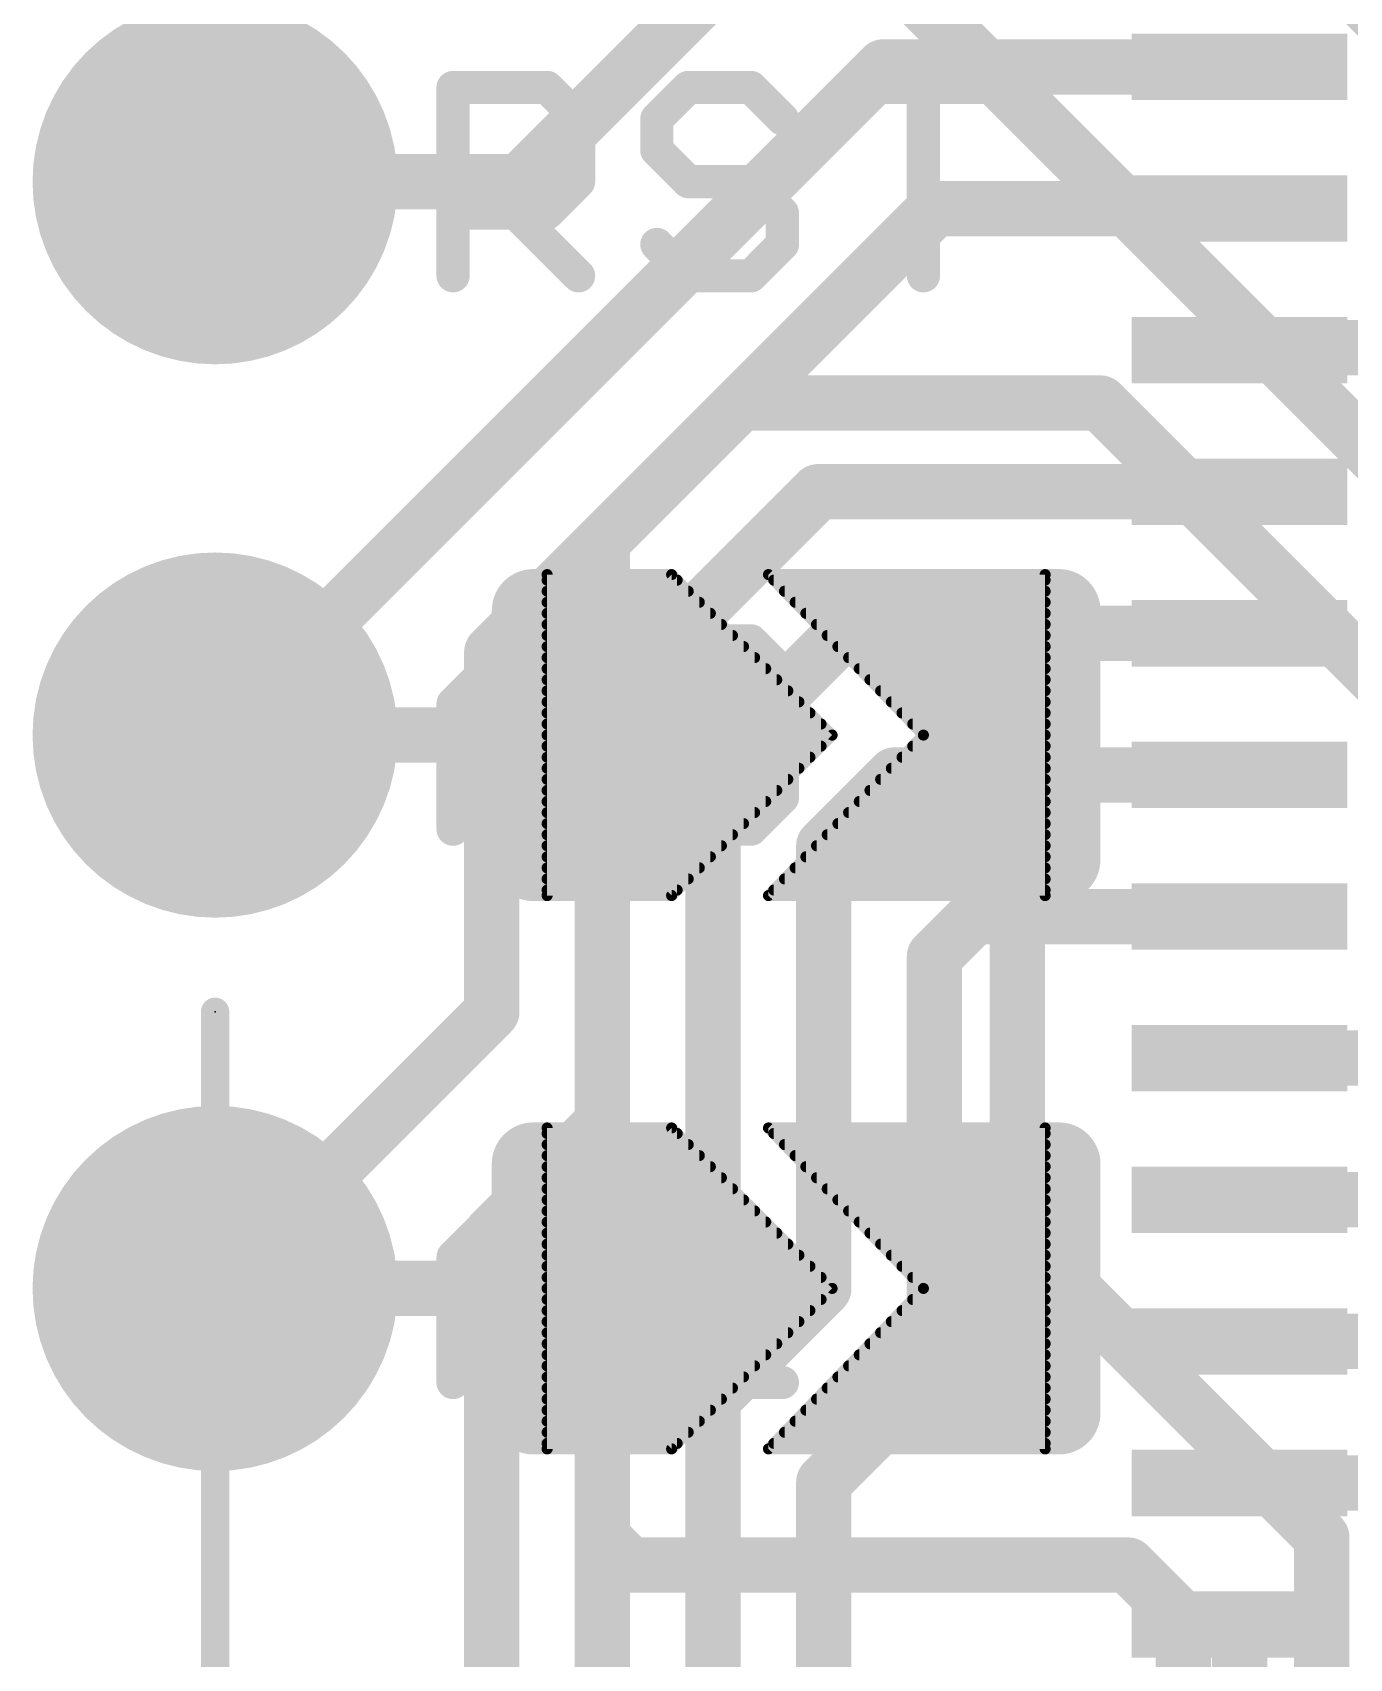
# Model space of a CAD drawing. Extents: x -11.8 to 18.1, y -9.3 to 37.4.
# Drawn here: x 0.43 to 6.48, y 12.27 to 19.73 of the extents above; entities that cross this region are included whole.
import ezdxf

# ---------------------------------------------------------------- set-up
doc = ezdxf.new("R2010")
doc.units = 0
for name, color, linetype in [('1', 12, 'CONTINUOUS'), ('16', 132, 'CONTINUOUS'), ('17', 110, 'CONTINUOUS'), ('20', 53, 'CONTINUOUS'), ('21', 40, 'CONTINUOUS'), ('23', 53, 'CONTINUOUS')]:
    doc.layers.add(name, color=color, linetype=linetype)

# ---------------------------------------------------------------- blocks, each defined once
blk = doc.blocks.new('RECT121920X243840R50')
at = {"const_width": 0.1905}
blk.add_lwpolyline([(0.2858, -0.5715), (0.2858, 0.5715, 0.4142), (0.1905, 0.6668), (-0.1905, 0.6668, 0.4142), (-0.2858, 0.5715), (-0.2858, -0.5715, 0.4142), (-0.1905, -0.6668), (0.1905, -0.6668, 0.4142)], format="xyb", close=True, dxfattribs=at)
blk.add_solid([(-0.2159, -0.5969), (0.2159, -0.5969), (-0.2159, 0.5969), (0.2159, 0.5969)])
blk = doc.blocks.new('ROUNDP')
at = {"const_width": 0.5}
blk.add_lwpolyline([(0, -0.25, 1), (0, 0.25, 1), (0, -0.25)], format="xyb", dxfattribs=at)
blk = doc.blocks.new('RECT')
blk.add_solid([(-0.5, -0.5), (0.5, -0.5), (-0.5, 0.5), (0.5, 0.5)])

msp = doc.modelspace()

# ---------------------------------------------------------------- linework, layer by layer
at = {"layer": '1', "const_width": 0.254}
for points in [[(2.667, 19.05), (3.81, 20.193)], [(4.337, 19.577), (1.27, 16.51)], [(5.9722, 19.577), (4.337, 19.577)], [(1.27, 19.05), (2.667, 19.05)], [(4.576, 18.927), (2.54, 16.891)], [(5.9722, 18.927), (4.576, 18.927)], [(5.9832, 18.288), (5.9722, 18.277)], [(6.858, 18.288), (5.9832, 18.288)], [(4.038, 17.627), (3.048, 16.637)], [(5.9722, 17.627), (4.038, 17.627)], [(4.15, 16.977), (3.556, 16.383)], [(5.9722, 16.977), (4.15, 16.977)], [(2.54, 16.891), (2.54, 15.24)], [(3.048, 16.637), (3.048, 14.732)], [(3.556, 16.383), (3.556, 14.351)], [(4.389, 16.327), (4.064, 16.002)], [(5.9722, 16.327), (4.389, 16.327)], [(4.064, 16.002), (4.064, 13.97)], [(4.755, 15.677), (4.572, 15.494)], [(5.9722, 15.677), (4.755, 15.677)], [(4.572, 15.494), (4.572, 13.589)], [(2.54, 15.24), (1.27, 13.97)], [(5.9722, 15.027), (6.772, 15.027)], [(3.048, 14.732), (2.54, 14.224)], [(5.9722, 14.377), (7.773, 14.377)], [(3.556, 14.351), (3.048, 13.843)], [(2.54, 14.224), (2.54, 10.16)], [(4.064, 13.97), (3.556, 13.462)], [(3.048, 13.843), (3.048, 8.89)], [(5.9722, 13.727), (8.647, 13.727)], [(4.572, 13.589), (4.064, 13.081)], [(3.556, 13.462), (3.556, 6.096)], [(4.064, 13.081), (4.064, 4.064)], [(5.9722, 13.077), (9.394, 13.077)], [(5.9722, 12.427), (5.9722, 12.1228)]]:
    msp.add_lwpolyline(points, dxfattribs=at)
at = {"layer": '1', "const_width": 0.127}
for points in [[(4.337, 19.6405, 1), (4.337, 19.5135)], [(4.3819, 19.5321, 1), (4.2921, 19.6219)], [(5.9722, 19.5135, 1), (5.9722, 19.6405)], [(1.27, 19.1135, 1), (1.27, 18.9865)], [(2.6221, 19.0949, 1), (2.7119, 19.0051)], [(2.667, 18.9865, 1), (2.667, 19.1135)], [(4.576, 18.9905, 1), (4.576, 18.8635)], [(4.6209, 18.8821, 1), (4.5311, 18.9719)], [(5.9722, 18.8635, 1), (5.9722, 18.9905)], [(5.9273, 18.3219, 1), (6.0171, 18.2321)], [(5.9832, 18.3515, 1), (5.9832, 18.2245)], [(6.0281, 18.2431, 1), (5.9383, 18.3329)], [(4.038, 17.6905, 1), (4.038, 17.5635)], [(4.0829, 17.5821, 1), (3.9931, 17.6719)], [(5.9722, 17.5635, 1), (5.9722, 17.6905)], [(4.15, 17.0405, 1), (4.15, 16.9135)], [(4.1949, 16.9321, 1), (4.1051, 17.0219)], [(5.9722, 16.9135, 1), (5.9722, 17.0405)], [(2.6035, 16.891, 1), (2.4765, 16.891)], [(2.4951, 16.9359, 1), (2.5849, 16.8461)], [(3.1115, 16.637, 1), (2.9845, 16.637)], [(3.0031, 16.6819, 1), (3.0929, 16.5921)], [(1.2251, 16.5549, 1), (1.3149, 16.4651)], [(3.6195, 16.383, 1), (3.4925, 16.383)], [(3.5111, 16.4279, 1), (3.6009, 16.3381)], [(4.389, 16.3905, 1), (4.389, 16.2635)], [(4.4339, 16.2821, 1), (4.3441, 16.3719)], [(5.9722, 16.2635, 1), (5.9722, 16.3905)], [(4.1275, 16.002, 1), (4.0005, 16.002)], [(4.0191, 16.0469, 1), (4.1089, 15.9571)], [(4.755, 15.7405, 1), (4.755, 15.6135)], [(4.7999, 15.6321, 1), (4.7101, 15.7219)], [(5.9722, 15.6135, 1), (5.9722, 15.7405)], [(4.6355, 15.494, 1), (4.5085, 15.494)], [(4.5271, 15.5389, 1), (4.6169, 15.4491)], [(2.4765, 15.24, 1), (2.6035, 15.24)], [(2.5849, 15.1951, 1), (2.4951, 15.2849)], [(5.9722, 15.0905, 1), (5.9722, 14.9635)], [(3.0929, 14.6871, 1), (3.0031, 14.7769)], [(2.9845, 14.732, 1), (3.1115, 14.732)], [(5.9722, 14.4405, 1), (5.9722, 14.3135)], [(3.4925, 14.351, 1), (3.6195, 14.351)], [(3.6009, 14.3061, 1), (3.5111, 14.3959)], [(2.6035, 14.224, 1), (2.4765, 14.224)], [(2.4951, 14.2689, 1), (2.5849, 14.1791)], [(1.2251, 14.0149, 1), (1.3149, 13.9251)], [(4.0005, 13.97, 1), (4.1275, 13.97)], [(4.1089, 13.9251, 1), (4.0191, 14.0149)], [(3.1115, 13.843, 1), (2.9845, 13.843)], [(3.0031, 13.8879, 1), (3.0929, 13.7981)], [(5.9722, 13.7905, 1), (5.9722, 13.6635)], [(4.6169, 13.5441, 1), (4.5271, 13.6339)], [(3.6195, 13.462, 1), (3.4925, 13.462)], [(4.5085, 13.589, 1), (4.6355, 13.589)], [(3.5111, 13.5069, 1), (3.6009, 13.4171)], [(4.1275, 13.081, 1), (4.0005, 13.081)], [(4.0191, 13.1259, 1), (4.1089, 13.0361)], [(5.9722, 13.1405, 1), (5.9722, 13.0135)], [(6.0357, 12.427, 1), (5.9087, 12.427)]]:
    msp.add_lwpolyline(points, format="xyb", dxfattribs=at)
at = {"layer": '16'}
for points, const_width in [([(4.826, 21.59), (7.747, 18.669)], 0.254), ([(3.302, 21.082), (6.604, 17.78)], 0.254), ([(3.683, 18.034), (3.048, 17.399)], 0.254), ([(5.334, 18.034), (3.683, 18.034)], 0.254), ([(6.858, 16.51), (5.334, 18.034)], 0.254), ([(6.604, 17.78), (10.033, 17.78)], 0.254), ([(3.048, 17.399), (3.048, 16.637)], 0.254), ([(3.3655, 17.2466), (2.794, 17.2466)], 0.0508), ([(2.794, 17.2466), (2.794, 15.7734)], 0.0508), ([(2.794, 17.2212), (3.3909, 17.2212)], 0.0508), ([(4.1021, 16.51), (3.3655, 17.2466)], 0.0508), ([(4.5212, 16.51), (3.81, 17.2466)], 0.0508), ([(3.81, 17.2466), (5.08, 17.2466)], 0.0508), ([(3.8345, 17.2212), (5.08, 17.2212)], 0.0508), ([(5.08, 17.2466), (5.08, 15.7734)], 0.0508), ([(2.794, 17.1704), (3.4417, 17.1704)], 0.0508), ([(3.8836, 17.1704), (5.08, 17.1704)], 0.0508), ([(2.794, 17.1196), (3.4925, 17.1196)], 0.0508), ([(2.794, 17.0688), (3.5433, 17.0688)], 0.0508), ([(3.9326, 17.1196), (5.08, 17.1196)], 0.0508), ([(3.9817, 17.0688), (5.08, 17.0688)], 0.0508), ([(2.794, 17.018), (3.5941, 17.018)], 0.0508), ([(4.0307, 17.018), (5.08, 17.018)], 0.0508), ([(2.794, 16.9672), (3.6449, 16.9672)], 0.0508), ([(4.0798, 16.9672), (5.08, 16.9672)], 0.0508), ([(2.794, 16.9164), (3.6957, 16.9164)], 0.0508), ([(2.794, 16.8656), (3.7465, 16.8656)], 0.0508), ([(4.1288, 16.9164), (5.08, 16.9164)], 0.0508), ([(4.1779, 16.8656), (5.08, 16.8656)], 0.0508), ([(2.794, 16.8148), (3.7973, 16.8148)], 0.0508), ([(4.2269, 16.8148), (5.08, 16.8148)], 0.0508), ([(2.794, 16.764), (3.8481, 16.764)], 0.0508), ([(2.794, 16.7132), (3.8989, 16.7132)], 0.0508), ([(3.048, 16.637), (2.921, 16.51)], 0.254), ([(4.276, 16.764), (5.08, 16.764)], 0.0508), ([(4.325, 16.7132), (5.08, 16.7132)], 0.0508), ([(2.794, 16.6624), (3.9497, 16.6624)], 0.0508), ([(4.3741, 16.6624), (5.08, 16.6624)], 0.0508), ([(1.27, 16.51), (2.921, 16.51)], 0.254), ([(2.794, 16.6116), (4.0005, 16.6116)], 0.0508), ([(2.794, 16.5608), (4.0513, 16.5608)], 0.0508), ([(4.4231, 16.6116), (5.08, 16.6116)], 0.0508), ([(4.4722, 16.5608), (5.08, 16.5608)], 0.0508), ([(4.953, 16.51), (4.953, 13.97)], 0.254), ([(2.794, 16.51), (4.1021, 16.51)], 0.0508), ([(3.3655, 15.7734), (4.1021, 16.51)], 0.0508), ([(3.81, 15.7734), (4.5212, 16.51)], 0.0508), ([(4.5212, 16.51), (5.08, 16.51)], 0.0508), ([(2.794, 16.4592), (4.0513, 16.4592)], 0.0508), ([(2.794, 16.4084), (4.0005, 16.4084)], 0.0508), ([(4.4231, 16.4084), (5.08, 16.4084)], 0.0508), ([(4.4722, 16.4592), (5.08, 16.4592)], 0.0508), ([(2.794, 16.3576), (3.9497, 16.3576)], 0.0508), ([(4.3741, 16.3576), (5.08, 16.3576)], 0.0508), ([(2.794, 16.3068), (3.8989, 16.3068)], 0.0508), ([(2.794, 16.256), (3.8481, 16.256)], 0.0508), ([(4.276, 16.256), (5.08, 16.256)], 0.0508), ([(4.325, 16.3068), (5.08, 16.3068)], 0.0508), ([(2.794, 16.2052), (3.7973, 16.2052)], 0.0508), ([(4.2269, 16.2052), (5.08, 16.2052)], 0.0508), ([(2.794, 16.1544), (3.7465, 16.1544)], 0.0508), ([(2.794, 16.1036), (3.6957, 16.1036)], 0.0508), ([(4.1288, 16.1036), (5.08, 16.1036)], 0.0508), ([(4.1779, 16.1544), (5.08, 16.1544)], 0.0508), ([(2.794, 16.0528), (3.6449, 16.0528)], 0.0508), ([(4.0798, 16.0528), (5.08, 16.0528)], 0.0508), ([(2.794, 16.002), (3.5941, 16.002)], 0.0508), ([(2.794, 15.9512), (3.5433, 15.9512)], 0.0508), ([(3.9817, 15.9512), (5.08, 15.9512)], 0.0508), ([(4.0307, 16.002), (5.08, 16.002)], 0.0508), ([(2.794, 15.9004), (3.4925, 15.9004)], 0.0508), ([(3.9326, 15.9004), (5.08, 15.9004)], 0.0508), ([(2.794, 15.8496), (3.4417, 15.8496)], 0.0508), ([(2.794, 15.7988), (3.3909, 15.7988)], 0.0508), ([(3.8345, 15.7988), (5.08, 15.7988)], 0.0508), ([(3.8836, 15.8496), (5.08, 15.8496)], 0.0508), ([(2.794, 15.7734), (3.3655, 15.7734)], 0.0508), ([(5.08, 15.7734), (3.81, 15.7734)], 0.0508), ([(3.3655, 14.7066), (2.794, 14.7066)], 0.0508), ([(2.794, 14.7066), (2.794, 13.2334)], 0.0508), ([(2.794, 14.6812), (3.3909, 14.6812)], 0.0508), ([(4.1021, 13.97), (3.3655, 14.7066)], 0.0508), ([(4.5212, 13.97), (3.81, 14.7066)], 0.0508), ([(3.81, 14.7066), (5.08, 14.7066)], 0.0508), ([(3.8345, 14.6812), (5.08, 14.6812)], 0.0508), ([(5.08, 14.7066), (5.08, 13.2334)], 0.0508), ([(2.794, 14.6304), (3.4417, 14.6304)], 0.0508), ([(3.8836, 14.6304), (5.08, 14.6304)], 0.0508), ([(2.794, 14.5796), (3.4925, 14.5796)], 0.0508), ([(2.794, 14.5288), (3.5433, 14.5288)], 0.0508), ([(3.9326, 14.5796), (5.08, 14.5796)], 0.0508), ([(3.9817, 14.5288), (5.08, 14.5288)], 0.0508), ([(2.794, 14.478), (3.5941, 14.478)], 0.0508), ([(4.0307, 14.478), (5.08, 14.478)], 0.0508), ([(2.794, 14.4272), (3.6449, 14.4272)], 0.0508), ([(4.0798, 14.4272), (5.08, 14.4272)], 0.0508), ([(2.794, 14.3764), (3.6957, 14.3764)], 0.0508), ([(2.794, 14.3256), (3.7465, 14.3256)], 0.0508), ([(4.1288, 14.3764), (5.08, 14.3764)], 0.0508), ([(4.1779, 14.3256), (5.08, 14.3256)], 0.0508), ([(2.794, 14.2748), (3.7973, 14.2748)], 0.0508), ([(4.2269, 14.2748), (5.08, 14.2748)], 0.0508), ([(2.794, 14.224), (3.8481, 14.224)], 0.0508), ([(2.794, 14.1732), (3.8989, 14.1732)], 0.0508), ([(4.276, 14.224), (5.08, 14.224)], 0.0508), ([(4.325, 14.1732), (5.08, 14.1732)], 0.0508), ([(2.794, 14.1224), (3.9497, 14.1224)], 0.0508), ([(4.3741, 14.1224), (5.08, 14.1224)], 0.0508), ([(2.921, 13.97), (1.27, 13.97)], 0.254), ([(2.794, 14.0716), (4.0005, 14.0716)], 0.0508), ([(2.794, 14.0208), (4.0513, 14.0208)], 0.0508), ([(3.048, 13.843), (2.921, 13.97)], 0.254), ([(4.4231, 14.0716), (5.08, 14.0716)], 0.0508), ([(4.4722, 14.0208), (5.08, 14.0208)], 0.0508), ([(4.953, 13.97), (5.207, 13.97)], 0.254), ([(5.207, 13.97), (6.35, 12.827)], 0.254), ([(2.794, 13.97), (4.1021, 13.97)], 0.0508), ([(3.048, 12.827), (3.048, 13.843)], 0.254), ([(3.3655, 13.2334), (4.1021, 13.97)], 0.0508), ([(3.81, 13.2334), (4.5212, 13.97)], 0.0508), ([(4.5212, 13.97), (5.08, 13.97)], 0.0508), ([(2.794, 13.9192), (4.0513, 13.9192)], 0.0508), ([(2.794, 13.8684), (4.0005, 13.8684)], 0.0508), ([(4.4231, 13.8684), (5.08, 13.8684)], 0.0508), ([(4.4722, 13.9192), (5.08, 13.9192)], 0.0508), ([(2.794, 13.8176), (3.9497, 13.8176)], 0.0508), ([(4.3741, 13.8176), (5.08, 13.8176)], 0.0508), ([(2.794, 13.7668), (3.8989, 13.7668)], 0.0508), ([(2.794, 13.716), (3.8481, 13.716)], 0.0508), ([(4.276, 13.716), (5.08, 13.716)], 0.0508), ([(4.325, 13.7668), (5.08, 13.7668)], 0.0508), ([(2.794, 13.6652), (3.7973, 13.6652)], 0.0508), ([(4.2269, 13.6652), (5.08, 13.6652)], 0.0508), ([(2.794, 13.6144), (3.7465, 13.6144)], 0.0508), ([(2.794, 13.5636), (3.6957, 13.5636)], 0.0508), ([(4.1288, 13.5636), (5.08, 13.5636)], 0.0508), ([(4.1779, 13.6144), (5.08, 13.6144)], 0.0508), ([(2.794, 13.5128), (3.6449, 13.5128)], 0.0508), ([(4.0798, 13.5128), (5.08, 13.5128)], 0.0508), ([(2.794, 13.462), (3.5941, 13.462)], 0.0508), ([(2.794, 13.4112), (3.5433, 13.4112)], 0.0508), ([(3.9817, 13.4112), (5.08, 13.4112)], 0.0508), ([(4.0307, 13.462), (5.08, 13.462)], 0.0508), ([(2.794, 13.3604), (3.4925, 13.3604)], 0.0508), ([(3.9326, 13.3604), (5.08, 13.3604)], 0.0508), ([(2.794, 13.3096), (3.4417, 13.3096)], 0.0508), ([(3.8836, 13.3096), (5.08, 13.3096)], 0.0508), ([(2.794, 13.2588), (3.3909, 13.2588)], 0.0508), ([(2.794, 13.2334), (3.3655, 13.2334)], 0.0508), ([(5.08, 13.2334), (3.81, 13.2334)], 0.0508), ([(3.8345, 13.2588), (5.08, 13.2588)], 0.0508), ([(3.175, 12.7), (3.048, 12.827)], 0.254), ([(6.35, 12.827), (6.35, 8.89)], 0.254), ([(5.461, 12.7), (3.175, 12.7)], 0.254), ([(5.715, 12.446), (5.461, 12.7)], 0.254), ([(5.715, 10.033), (5.715, 12.446)], 0.254)]:
    msp.add_lwpolyline(points, dxfattribs=dict(at, const_width=const_width))
for points, const_width in [([(3.683, 18.0975, 1), (3.683, 17.9705)], 0.127), ([(3.7279, 17.9891, 1), (3.6381, 18.0789)], 0.127), ([(5.3789, 18.0789, 1), (5.2891, 17.9891)], 0.127), ([(5.334, 17.9705, 1), (5.334, 18.0975)], 0.127), ([(6.604, 17.8435, 1), (6.604, 17.7165)], 0.127), ([(3.1115, 17.399, 1), (2.9845, 17.399)], 0.127), ([(3.0031, 17.4439, 1), (3.0929, 17.3541)], 0.127), ([(2.794, 17.2593, 1), (2.794, 17.2339)], 0.0254), ([(2.8067, 17.2466, 1), (2.7813, 17.2466)], 0.0254), ([(2.794, 17.2339, 1), (2.794, 17.2085)], 0.0254), ([(3.3745, 17.2556, 1), (3.3565, 17.2376)], 0.0254), ([(3.3655, 17.2339, 1), (3.3655, 17.2593)], 0.0254), ([(3.3909, 17.2085, 1), (3.3909, 17.2339)], 0.0254), ([(3.8191, 17.2554, 1), (3.8009, 17.2378)], 0.0254), ([(3.81, 17.2593, 1), (3.81, 17.2339)], 0.0254), ([(3.8345, 17.2339, 1), (3.8345, 17.2085)], 0.0254), ([(5.0927, 17.2466, 1), (5.0673, 17.2466)], 0.0254), ([(5.08, 17.2339, 1), (5.08, 17.2593)], 0.0254), ([(5.08, 17.2085, 1), (5.08, 17.2339)], 0.0254), ([(2.794, 17.1831, 1), (2.794, 17.1577)], 0.0254), ([(3.4417, 17.1577, 1), (3.4417, 17.1831)], 0.0254), ([(3.8836, 17.1831, 1), (3.8836, 17.1577)], 0.0254), ([(5.08, 17.1577, 1), (5.08, 17.1831)], 0.0254), ([(2.794, 17.1323, 1), (2.794, 17.1069)], 0.0254), ([(2.794, 17.0815, 1), (2.794, 17.0561)], 0.0254), ([(3.4925, 17.1069, 1), (3.4925, 17.1323)], 0.0254), ([(3.5433, 17.0561, 1), (3.5433, 17.0815)], 0.0254), ([(3.9326, 17.1323, 1), (3.9326, 17.1069)], 0.0254), ([(3.9817, 17.0815, 1), (3.9817, 17.0561)], 0.0254), ([(5.08, 17.1069, 1), (5.08, 17.1323)], 0.0254), ([(5.08, 17.0561, 1), (5.08, 17.0815)], 0.0254), ([(2.794, 17.0307, 1), (2.794, 17.0053)], 0.0254), ([(3.5941, 17.0053, 1), (3.5941, 17.0307)], 0.0254), ([(4.0307, 17.0307, 1), (4.0307, 17.0053)], 0.0254), ([(5.08, 17.0053, 1), (5.08, 17.0307)], 0.0254), ([(2.794, 16.9799, 1), (2.794, 16.9545)], 0.0254), ([(3.6449, 16.9545, 1), (3.6449, 16.9799)], 0.0254), ([(4.0798, 16.9799, 1), (4.0798, 16.9545)], 0.0254), ([(5.08, 16.9545, 1), (5.08, 16.9799)], 0.0254), ([(2.794, 16.9291, 1), (2.794, 16.9037)], 0.0254), ([(2.794, 16.8783, 1), (2.794, 16.8529)], 0.0254), ([(3.6957, 16.9037, 1), (3.6957, 16.9291)], 0.0254), ([(3.7465, 16.8529, 1), (3.7465, 16.8783)], 0.0254), ([(4.1288, 16.9291, 1), (4.1288, 16.9037)], 0.0254), ([(4.1779, 16.8783, 1), (4.1779, 16.8529)], 0.0254), ([(5.08, 16.9037, 1), (5.08, 16.9291)], 0.0254), ([(5.08, 16.8529, 1), (5.08, 16.8783)], 0.0254), ([(2.794, 16.8275, 1), (2.794, 16.8021)], 0.0254), ([(3.7973, 16.8021, 1), (3.7973, 16.8275)], 0.0254), ([(4.2269, 16.8275, 1), (4.2269, 16.8021)], 0.0254), ([(5.08, 16.8021, 1), (5.08, 16.8275)], 0.0254), ([(2.794, 16.7767, 1), (2.794, 16.7513)], 0.0254), ([(2.794, 16.7259, 1), (2.794, 16.7005)], 0.0254), ([(3.0929, 16.5921, 1), (3.0031, 16.6819)], 0.127), ([(3.8481, 16.7513, 1), (3.8481, 16.7767)], 0.0254), ([(3.8989, 16.7005, 1), (3.8989, 16.7259)], 0.0254), ([(4.276, 16.7767, 1), (4.276, 16.7513)], 0.0254), ([(4.325, 16.7259, 1), (4.325, 16.7005)], 0.0254), ([(5.08, 16.7513, 1), (5.08, 16.7767)], 0.0254), ([(5.08, 16.7005, 1), (5.08, 16.7259)], 0.0254), ([(2.794, 16.6751, 1), (2.794, 16.6497)], 0.0254), ([(2.9845, 16.637, 1), (3.1115, 16.637)], 0.127), ([(3.9497, 16.6497, 1), (3.9497, 16.6751)], 0.0254), ([(4.3741, 16.6751, 1), (4.3741, 16.6497)], 0.0254), ([(5.08, 16.6497, 1), (5.08, 16.6751)], 0.0254), ([(1.27, 16.5735, 1), (1.27, 16.4465)], 0.127), ([(2.794, 16.6243, 1), (2.794, 16.5989)], 0.0254), ([(2.794, 16.5735, 1), (2.794, 16.5481)], 0.0254), ([(2.8761, 16.5549, 1), (2.9659, 16.4651)], 0.127), ([(2.921, 16.4465, 1), (2.921, 16.5735)], 0.127), ([(4.0005, 16.5989, 1), (4.0005, 16.6243)], 0.0254), ([(4.0513, 16.5481, 1), (4.0513, 16.5735)], 0.0254), ([(4.4231, 16.6243, 1), (4.4231, 16.5989)], 0.0254), ([(4.4722, 16.5735, 1), (4.4722, 16.5481)], 0.0254), ([(5.0165, 16.51, 1), (4.8895, 16.51)], 0.127), ([(5.08, 16.5989, 1), (5.08, 16.6243)], 0.0254), ([(5.08, 16.5481, 1), (5.08, 16.5735)], 0.0254), ([(2.794, 16.5227, 1), (2.794, 16.4973)], 0.0254), ([(4.1111, 16.501, 1), (4.0931, 16.519)], 0.0254), ([(4.0931, 16.501, 1), (4.1111, 16.519)], 0.0254), ([(4.1021, 16.4973, 1), (4.1021, 16.5227)], 0.0254), ([(4.5212, 16.5227, 1), (4.5212, 16.4973)], 0.0254), ([(4.5303, 16.5012, 1), (4.5121, 16.5188)], 0.0254), ([(4.5121, 16.5012, 1), (4.5303, 16.5188)], 0.0254), ([(5.08, 16.4973, 1), (5.08, 16.5227)], 0.0254), ([(2.794, 16.4719, 1), (2.794, 16.4465)], 0.0254), ([(2.794, 16.4211, 1), (2.794, 16.3957)], 0.0254), ([(4.0005, 16.3957, 1), (4.0005, 16.4211)], 0.0254), ([(4.0513, 16.4465, 1), (4.0513, 16.4719)], 0.0254), ([(4.4231, 16.4211, 1), (4.4231, 16.3957)], 0.0254), ([(4.4722, 16.4719, 1), (4.4722, 16.4465)], 0.0254), ([(5.08, 16.4465, 1), (5.08, 16.4719)], 0.0254), ([(5.08, 16.3957, 1), (5.08, 16.4211)], 0.0254), ([(2.794, 16.3703, 1), (2.794, 16.3449)], 0.0254), ([(3.9497, 16.3449, 1), (3.9497, 16.3703)], 0.0254), ([(4.3741, 16.3703, 1), (4.3741, 16.3449)], 0.0254), ([(5.08, 16.3449, 1), (5.08, 16.3703)], 0.0254), ([(2.794, 16.3195, 1), (2.794, 16.2941)], 0.0254), ([(2.794, 16.2687, 1), (2.794, 16.2433)], 0.0254), ([(3.8481, 16.2433, 1), (3.8481, 16.2687)], 0.0254), ([(3.8989, 16.2941, 1), (3.8989, 16.3195)], 0.0254), ([(4.276, 16.2687, 1), (4.276, 16.2433)], 0.0254), ([(4.325, 16.3195, 1), (4.325, 16.2941)], 0.0254), ([(5.08, 16.2941, 1), (5.08, 16.3195)], 0.0254), ([(5.08, 16.2433, 1), (5.08, 16.2687)], 0.0254), ([(2.794, 16.2179, 1), (2.794, 16.1925)], 0.0254), ([(3.7973, 16.1925, 1), (3.7973, 16.2179)], 0.0254), ([(4.2269, 16.2179, 1), (4.2269, 16.1925)], 0.0254), ([(5.08, 16.1925, 1), (5.08, 16.2179)], 0.0254), ([(2.794, 16.1671, 1), (2.794, 16.1417)], 0.0254), ([(2.794, 16.1163, 1), (2.794, 16.0909)], 0.0254), ([(3.6957, 16.0909, 1), (3.6957, 16.1163)], 0.0254), ([(3.7465, 16.1417, 1), (3.7465, 16.1671)], 0.0254), ([(4.1288, 16.1163, 1), (4.1288, 16.0909)], 0.0254), ([(4.1779, 16.1671, 1), (4.1779, 16.1417)], 0.0254), ([(5.08, 16.1417, 1), (5.08, 16.1671)], 0.0254), ([(5.08, 16.0909, 1), (5.08, 16.1163)], 0.0254), ([(2.794, 16.0655, 1), (2.794, 16.0401)], 0.0254), ([(3.6449, 16.0401, 1), (3.6449, 16.0655)], 0.0254), ([(4.0798, 16.0655, 1), (4.0798, 16.0401)], 0.0254), ([(5.08, 16.0401, 1), (5.08, 16.0655)], 0.0254), ([(2.794, 16.0147, 1), (2.794, 15.9893)], 0.0254), ([(2.794, 15.9639, 1), (2.794, 15.9385)], 0.0254), ([(3.5433, 15.9385, 1), (3.5433, 15.9639)], 0.0254), ([(3.5941, 15.9893, 1), (3.5941, 16.0147)], 0.0254), ([(3.9817, 15.9639, 1), (3.9817, 15.9385)], 0.0254), ([(4.0307, 16.0147, 1), (4.0307, 15.9893)], 0.0254), ([(5.08, 15.9893, 1), (5.08, 16.0147)], 0.0254), ([(5.08, 15.9385, 1), (5.08, 15.9639)], 0.0254), ([(2.794, 15.9131, 1), (2.794, 15.8877)], 0.0254), ([(3.4925, 15.8877, 1), (3.4925, 15.9131)], 0.0254), ([(3.9326, 15.9131, 1), (3.9326, 15.8877)], 0.0254), ([(5.08, 15.8877, 1), (5.08, 15.9131)], 0.0254), ([(2.794, 15.8623, 1), (2.794, 15.8369)], 0.0254), ([(2.794, 15.8115, 1), (2.794, 15.7861)], 0.0254), ([(3.3909, 15.7861, 1), (3.3909, 15.8115)], 0.0254), ([(3.4417, 15.8369, 1), (3.4417, 15.8623)], 0.0254), ([(3.8345, 15.8115, 1), (3.8345, 15.7861)], 0.0254), ([(3.8836, 15.8623, 1), (3.8836, 15.8369)], 0.0254), ([(5.08, 15.8369, 1), (5.08, 15.8623)], 0.0254), ([(5.08, 15.7861, 1), (5.08, 15.8115)], 0.0254), ([(2.794, 15.7861, 1), (2.794, 15.7607)], 0.0254), ([(2.7813, 15.7734, 1), (2.8067, 15.7734)], 0.0254), ([(3.3565, 15.7824, 1), (3.3745, 15.7644)], 0.0254), ([(3.3655, 15.7607, 1), (3.3655, 15.7861)], 0.0254), ([(3.81, 15.7861, 1), (3.81, 15.7607)], 0.0254), ([(3.8009, 15.7822, 1), (3.8191, 15.7646)], 0.0254), ([(5.0673, 15.7734, 1), (5.0927, 15.7734)], 0.0254), ([(5.08, 15.7607, 1), (5.08, 15.7861)], 0.0254), ([(2.794, 14.7193, 1), (2.794, 14.6939)], 0.0254), ([(2.8067, 14.7066, 1), (2.7813, 14.7066)], 0.0254), ([(2.794, 14.6939, 1), (2.794, 14.6685)], 0.0254), ([(3.3745, 14.7156, 1), (3.3565, 14.6976)], 0.0254), ([(3.3655, 14.6939, 1), (3.3655, 14.7193)], 0.0254), ([(3.3909, 14.6685, 1), (3.3909, 14.6939)], 0.0254), ([(3.8191, 14.7154, 1), (3.8009, 14.6978)], 0.0254), ([(3.81, 14.7193, 1), (3.81, 14.6939)], 0.0254), ([(3.8345, 14.6939, 1), (3.8345, 14.6685)], 0.0254), ([(5.0927, 14.7066, 1), (5.0673, 14.7066)], 0.0254), ([(5.08, 14.6939, 1), (5.08, 14.7193)], 0.0254), ([(5.08, 14.6685, 1), (5.08, 14.6939)], 0.0254), ([(2.794, 14.6431, 1), (2.794, 14.6177)], 0.0254), ([(3.4417, 14.6177, 1), (3.4417, 14.6431)], 0.0254), ([(3.8836, 14.6431, 1), (3.8836, 14.6177)], 0.0254), ([(5.08, 14.6177, 1), (5.08, 14.6431)], 0.0254), ([(2.794, 14.5923, 1), (2.794, 14.5669)], 0.0254), ([(2.794, 14.5415, 1), (2.794, 14.5161)], 0.0254), ([(3.4925, 14.5669, 1), (3.4925, 14.5923)], 0.0254), ([(3.5433, 14.5161, 1), (3.5433, 14.5415)], 0.0254), ([(3.9326, 14.5923, 1), (3.9326, 14.5669)], 0.0254), ([(3.9817, 14.5415, 1), (3.9817, 14.5161)], 0.0254), ([(5.08, 14.5669, 1), (5.08, 14.5923)], 0.0254), ([(5.08, 14.5161, 1), (5.08, 14.5415)], 0.0254), ([(2.794, 14.4907, 1), (2.794, 14.4653)], 0.0254), ([(3.5941, 14.4653, 1), (3.5941, 14.4907)], 0.0254), ([(4.0307, 14.4907, 1), (4.0307, 14.4653)], 0.0254), ([(5.08, 14.4653, 1), (5.08, 14.4907)], 0.0254), ([(2.794, 14.4399, 1), (2.794, 14.4145)], 0.0254), ([(3.6449, 14.4145, 1), (3.6449, 14.4399)], 0.0254), ([(4.0798, 14.4399, 1), (4.0798, 14.4145)], 0.0254), ([(5.08, 14.4145, 1), (5.08, 14.4399)], 0.0254), ([(2.794, 14.3891, 1), (2.794, 14.3637)], 0.0254), ([(2.794, 14.3383, 1), (2.794, 14.3129)], 0.0254), ([(3.6957, 14.3637, 1), (3.6957, 14.3891)], 0.0254), ([(3.7465, 14.3129, 1), (3.7465, 14.3383)], 0.0254), ([(4.1288, 14.3891, 1), (4.1288, 14.3637)], 0.0254), ([(4.1779, 14.3383, 1), (4.1779, 14.3129)], 0.0254), ([(5.08, 14.3637, 1), (5.08, 14.3891)], 0.0254), ([(5.08, 14.3129, 1), (5.08, 14.3383)], 0.0254), ([(2.794, 14.2875, 1), (2.794, 14.2621)], 0.0254), ([(3.7973, 14.2621, 1), (3.7973, 14.2875)], 0.0254), ([(4.2269, 14.2875, 1), (4.2269, 14.2621)], 0.0254), ([(5.08, 14.2621, 1), (5.08, 14.2875)], 0.0254), ([(2.794, 14.2367, 1), (2.794, 14.2113)], 0.0254), ([(2.794, 14.1859, 1), (2.794, 14.1605)], 0.0254), ([(3.8481, 14.2113, 1), (3.8481, 14.2367)], 0.0254), ([(3.8989, 14.1605, 1), (3.8989, 14.1859)], 0.0254), ([(4.276, 14.2367, 1), (4.276, 14.2113)], 0.0254), ([(4.325, 14.1859, 1), (4.325, 14.1605)], 0.0254), ([(5.08, 14.2113, 1), (5.08, 14.2367)], 0.0254), ([(5.08, 14.1605, 1), (5.08, 14.1859)], 0.0254), ([(2.794, 14.1351, 1), (2.794, 14.1097)], 0.0254), ([(3.9497, 14.1097, 1), (3.9497, 14.1351)], 0.0254), ([(4.3741, 14.1351, 1), (4.3741, 14.1097)], 0.0254), ([(5.08, 14.1097, 1), (5.08, 14.1351)], 0.0254), ([(1.27, 14.0335, 1), (1.27, 13.9065)], 0.127), ([(2.794, 14.0843, 1), (2.794, 14.0589)], 0.0254), ([(2.794, 14.0335, 1), (2.794, 14.0081)], 0.0254), ([(2.9659, 14.0149, 1), (2.8761, 13.9251)], 0.127), ([(2.921, 13.9065, 1), (2.921, 14.0335)], 0.127), ([(4.0005, 14.0589, 1), (4.0005, 14.0843)], 0.0254), ([(4.0513, 14.0081, 1), (4.0513, 14.0335)], 0.0254), ([(4.4231, 14.0843, 1), (4.4231, 14.0589)], 0.0254), ([(4.4722, 14.0335, 1), (4.4722, 14.0081)], 0.0254), ([(4.953, 14.0335, 1), (4.953, 13.9065)], 0.127), ([(4.8895, 13.97, 1), (5.0165, 13.97)], 0.127), ([(5.08, 14.0589, 1), (5.08, 14.0843)], 0.0254), ([(5.08, 14.0081, 1), (5.08, 14.0335)], 0.0254), ([(5.2519, 14.0149, 1), (5.1621, 13.9251)], 0.127), ([(5.207, 13.9065, 1), (5.207, 14.0335)], 0.127), ([(2.794, 13.9827, 1), (2.794, 13.9573)], 0.0254), ([(3.1115, 13.843, 1), (2.9845, 13.843)], 0.127), ([(4.1111, 13.961, 1), (4.0931, 13.979)], 0.0254), ([(4.0931, 13.961, 1), (4.1111, 13.979)], 0.0254), ([(4.1021, 13.9573, 1), (4.1021, 13.9827)], 0.0254), ([(4.5212, 13.9827, 1), (4.5212, 13.9573)], 0.0254), ([(4.5303, 13.9612, 1), (4.5121, 13.9788)], 0.0254), ([(4.5121, 13.9612, 1), (4.5303, 13.9788)], 0.0254), ([(5.08, 13.9573, 1), (5.08, 13.9827)], 0.0254), ([(2.794, 13.9319, 1), (2.794, 13.9065)], 0.0254), ([(2.794, 13.8811, 1), (2.794, 13.8557)], 0.0254), ([(3.0031, 13.7981, 1), (3.0929, 13.8879)], 0.127), ([(4.0005, 13.8557, 1), (4.0005, 13.8811)], 0.0254), ([(4.0513, 13.9065, 1), (4.0513, 13.9319)], 0.0254), ([(4.4231, 13.8811, 1), (4.4231, 13.8557)], 0.0254), ([(4.4722, 13.9319, 1), (4.4722, 13.9065)], 0.0254), ([(5.08, 13.9065, 1), (5.08, 13.9319)], 0.0254), ([(5.08, 13.8557, 1), (5.08, 13.8811)], 0.0254), ([(2.794, 13.8303, 1), (2.794, 13.8049)], 0.0254), ([(3.9497, 13.8049, 1), (3.9497, 13.8303)], 0.0254), ([(4.3741, 13.8303, 1), (4.3741, 13.8049)], 0.0254), ([(5.08, 13.8049, 1), (5.08, 13.8303)], 0.0254), ([(2.794, 13.7795, 1), (2.794, 13.7541)], 0.0254), ([(2.794, 13.7287, 1), (2.794, 13.7033)], 0.0254), ([(3.8481, 13.7033, 1), (3.8481, 13.7287)], 0.0254), ([(3.8989, 13.7541, 1), (3.8989, 13.7795)], 0.0254), ([(4.276, 13.7287, 1), (4.276, 13.7033)], 0.0254), ([(4.325, 13.7795, 1), (4.325, 13.7541)], 0.0254), ([(5.08, 13.7541, 1), (5.08, 13.7795)], 0.0254), ([(5.08, 13.7033, 1), (5.08, 13.7287)], 0.0254), ([(2.794, 13.6779, 1), (2.794, 13.6525)], 0.0254), ([(3.7973, 13.6525, 1), (3.7973, 13.6779)], 0.0254), ([(4.2269, 13.6779, 1), (4.2269, 13.6525)], 0.0254), ([(5.08, 13.6525, 1), (5.08, 13.6779)], 0.0254), ([(2.794, 13.6271, 1), (2.794, 13.6017)], 0.0254), ([(2.794, 13.5763, 1), (2.794, 13.5509)], 0.0254), ([(3.6957, 13.5509, 1), (3.6957, 13.5763)], 0.0254), ([(3.7465, 13.6017, 1), (3.7465, 13.6271)], 0.0254), ([(4.1288, 13.5763, 1), (4.1288, 13.5509)], 0.0254), ([(4.1779, 13.6271, 1), (4.1779, 13.6017)], 0.0254), ([(5.08, 13.6017, 1), (5.08, 13.6271)], 0.0254), ([(5.08, 13.5509, 1), (5.08, 13.5763)], 0.0254), ([(2.794, 13.5255, 1), (2.794, 13.5001)], 0.0254), ([(3.6449, 13.5001, 1), (3.6449, 13.5255)], 0.0254), ([(4.0798, 13.5255, 1), (4.0798, 13.5001)], 0.0254), ([(5.08, 13.5001, 1), (5.08, 13.5255)], 0.0254), ([(2.794, 13.4747, 1), (2.794, 13.4493)], 0.0254), ([(2.794, 13.4239, 1), (2.794, 13.3985)], 0.0254), ([(3.5433, 13.3985, 1), (3.5433, 13.4239)], 0.0254), ([(3.5941, 13.4493, 1), (3.5941, 13.4747)], 0.0254), ([(3.9817, 13.4239, 1), (3.9817, 13.3985)], 0.0254), ([(4.0307, 13.4747, 1), (4.0307, 13.4493)], 0.0254), ([(5.08, 13.4493, 1), (5.08, 13.4747)], 0.0254), ([(5.08, 13.3985, 1), (5.08, 13.4239)], 0.0254), ([(2.794, 13.3731, 1), (2.794, 13.3477)], 0.0254), ([(3.4925, 13.3477, 1), (3.4925, 13.3731)], 0.0254), ([(3.9326, 13.3731, 1), (3.9326, 13.3477)], 0.0254), ([(5.08, 13.3477, 1), (5.08, 13.3731)], 0.0254), ([(2.794, 13.3223, 1), (2.794, 13.2969)], 0.0254), ([(3.4417, 13.2969, 1), (3.4417, 13.3223)], 0.0254), ([(3.8836, 13.3223, 1), (3.8836, 13.2969)], 0.0254), ([(5.08, 13.2969, 1), (5.08, 13.3223)], 0.0254), ([(2.794, 13.2715, 1), (2.794, 13.2461)], 0.0254), ([(2.794, 13.2461, 1), (2.794, 13.2207)], 0.0254), ([(2.7813, 13.2334, 1), (2.8067, 13.2334)], 0.0254), ([(3.3565, 13.2424, 1), (3.3745, 13.2244)], 0.0254), ([(3.3655, 13.2207, 1), (3.3655, 13.2461)], 0.0254), ([(3.3909, 13.2461, 1), (3.3909, 13.2715)], 0.0254), ([(3.81, 13.2461, 1), (3.81, 13.2207)], 0.0254), ([(3.8009, 13.2422, 1), (3.8191, 13.2246)], 0.0254), ([(3.8345, 13.2715, 1), (3.8345, 13.2461)], 0.0254), ([(5.0673, 13.2334, 1), (5.0927, 13.2334)], 0.0254), ([(5.08, 13.2461, 1), (5.08, 13.2715)], 0.0254), ([(5.08, 13.2207, 1), (5.08, 13.2461)], 0.0254), ([(3.0929, 12.8719, 1), (3.0031, 12.7821)], 0.127), ([(6.4135, 12.827, 1), (6.2865, 12.827)], 0.127), ([(6.3051, 12.7821, 1), (6.3949, 12.8719)], 0.127), ([(2.9845, 12.827, 1), (3.1115, 12.827)], 0.127), ([(3.175, 12.7635, 1), (3.175, 12.6365)], 0.127), ([(3.1301, 12.6551, 1), (3.2199, 12.7449)], 0.127), ([(5.5059, 12.7449, 1), (5.4161, 12.6551)], 0.127), ([(5.461, 12.6365, 1), (5.461, 12.7635)], 0.127), ([(5.7785, 12.446, 1), (5.6515, 12.446)], 0.127), ([(5.6701, 12.4011, 1), (5.7599, 12.4909)], 0.127)]:
    msp.add_lwpolyline(points, format="xyb", dxfattribs=dict(at, const_width=const_width))
at = {"layer": '20', "const_width": 0.13}
msp.add_lwpolyline([(1.27, 15.24), (1.27, -9.189)], dxfattribs=at)
at = {"layer": '20', "const_width": 0.065}
msp.add_lwpolyline([(1.3025, 15.24, 1), (1.2375, 15.24)], format="xyb", dxfattribs=at)
at = {"layer": '21', "const_width": 0.1524}
for points in [[(2.3622, 18.6182), (2.3622, 19.4825)], [(2.3622, 19.4825), (2.7944, 19.4825)], [(2.7944, 19.4825), (2.9384, 19.3385)], [(3.4418, 19.4825), (3.2977, 19.3385)], [(3.7299, 19.4825), (3.4418, 19.4825)], [(3.8739, 19.3385), (3.7299, 19.4825)], [(4.2332, 19.4825), (4.8095, 19.4825)], [(4.5213, 18.6182), (4.5213, 19.4825)], [(2.9384, 19.3385), (2.9384, 19.0504)], [(3.2977, 19.3385), (3.2977, 19.1944)], [(3.2977, 19.1944), (3.4418, 19.0504)], [(2.9384, 19.0504), (2.7944, 18.9063)], [(3.4418, 19.0504), (3.7299, 19.0504)], [(3.7299, 19.0504), (3.8739, 18.9063)], [(2.7944, 18.9063), (2.3622, 18.9063)], [(2.6503, 18.9063), (2.9384, 18.6182)], [(3.8739, 18.9063), (3.8739, 18.7623)], [(3.4418, 18.6182), (3.2977, 18.7623)], [(3.8739, 18.7623), (3.7299, 18.6182)], [(3.7299, 18.6182), (3.4418, 18.6182)], [(2.3622, 16.6544), (2.6503, 16.9425)], [(2.6503, 16.9425), (2.9384, 16.6544)], [(3.2977, 16.7985), (3.4418, 16.9425)], [(3.4418, 16.9425), (3.7299, 16.9425)], [(3.7299, 16.9425), (3.8739, 16.7985)], [(3.2977, 16.2223), (3.2977, 16.7985)], [(3.2977, 16.2223), (3.8739, 16.7985)], [(3.8739, 16.7985), (3.8739, 16.2223)], [(2.3622, 16.0782), (2.3622, 16.6544)], [(2.9384, 16.6544), (2.9384, 16.0782)], [(2.3622, 16.5104), (2.9384, 16.5104)], [(3.4418, 16.0782), (3.2977, 16.2223)], [(3.8739, 16.2223), (3.7299, 16.0782)], [(3.7299, 16.0782), (3.4418, 16.0782)], [(2.3622, 14.1144), (2.6503, 14.4025)], [(2.6503, 14.4025), (2.9384, 14.1144)], [(3.2977, 14.1144), (3.5858, 14.4025)], [(3.5858, 14.4025), (3.5858, 13.5382)], [(2.3622, 13.5382), (2.3622, 14.1144)], [(2.9384, 14.1144), (2.9384, 13.5382)], [(2.3622, 13.9704), (2.9384, 13.9704)], [(3.2977, 13.5382), (3.8739, 13.5382)]]:
    msp.add_lwpolyline(points, dxfattribs=at)
at = {"layer": '21', "const_width": 0.0762}
for points in [[(2.4003, 19.4825, 1), (2.3241, 19.4825)], [(2.3622, 19.5206, 1), (2.3622, 19.4444)], [(2.8213, 19.5095, 1), (2.7674, 19.4556)], [(2.7944, 19.4444, 1), (2.7944, 19.5206)], [(3.4418, 19.5206, 1), (3.4418, 19.4444)], [(3.4687, 19.4556, 1), (3.4148, 19.5095)], [(3.7568, 19.5095, 1), (3.7029, 19.4556)], [(3.7299, 19.4444, 1), (3.7299, 19.5206)], [(4.2332, 19.5206, 1), (4.2332, 19.4444)], [(4.5595, 19.4825, 1), (4.4832, 19.4825)], [(4.8095, 19.4444, 1), (4.8095, 19.5206)], [(2.9765, 19.3385, 1), (2.9003, 19.3385)], [(3.3358, 19.3385, 1), (3.2596, 19.3385)], [(2.9115, 19.3115, 1), (2.9654, 19.3654)], [(3.2708, 19.3654, 1), (3.3247, 19.3115)], [(3.847, 19.3115, 1), (3.9009, 19.3654)], [(3.3247, 19.2214, 1), (3.2708, 19.1675)], [(3.2596, 19.1944, 1), (3.3358, 19.1944)], [(2.9654, 19.0234, 1), (2.9115, 19.0773)], [(3.4418, 19.0885, 1), (3.4418, 19.0123)], [(3.4148, 19.0234, 1), (3.4687, 19.0773)], [(3.7568, 19.0773, 1), (3.7029, 19.0234)], [(3.7299, 19.0123, 1), (3.7299, 19.0885)], [(2.9003, 19.0504, 1), (2.9765, 19.0504)], [(2.3622, 18.9444, 1), (2.3622, 18.8682)], [(2.6773, 18.9333, 1), (2.6234, 18.8794)], [(2.7674, 18.9333, 1), (2.8213, 18.8794)], [(2.7944, 18.8682, 1), (2.7944, 18.9444)], [(3.912, 18.9063, 1), (3.8358, 18.9063)], [(3.847, 18.8794, 1), (3.9009, 18.9333)], [(3.3247, 18.7892, 1), (3.2708, 18.7353)], [(3.9009, 18.7353, 1), (3.847, 18.7892)], [(3.8358, 18.7623, 1), (3.912, 18.7623)], [(2.9115, 18.5913, 1), (2.9654, 18.6451)], [(3.4418, 18.6563, 1), (3.4418, 18.5801)], [(3.4148, 18.5913, 1), (3.4687, 18.6451)], [(3.7029, 18.6451, 1), (3.7568, 18.5913)], [(3.7299, 18.5801, 1), (3.7299, 18.6563)], [(2.3241, 18.6182, 1), (2.4003, 18.6182)], [(4.4832, 18.6182, 1), (4.5595, 18.6182)], [(2.6773, 16.9695, 1), (2.6234, 16.9156)], [(2.6773, 16.9156, 1), (2.6234, 16.9695)], [(3.4418, 16.9806, 1), (3.4418, 16.9044)], [(3.4687, 16.9156, 1), (3.4148, 16.9695)], [(3.7568, 16.9695, 1), (3.7029, 16.9156)], [(3.7299, 16.9044, 1), (3.7299, 16.9806)], [(3.3358, 16.7985, 1), (3.2596, 16.7985)], [(3.912, 16.7985, 1), (3.8358, 16.7985)], [(3.9009, 16.7715, 1), (3.847, 16.8254)], [(3.2708, 16.8254, 1), (3.3247, 16.7715)], [(3.847, 16.7715, 1), (3.9009, 16.8254)], [(2.4003, 16.6544, 1), (2.3241, 16.6544)], [(2.3353, 16.6814, 1), (2.3891, 16.6275)], [(2.9765, 16.6544, 1), (2.9003, 16.6544)], [(2.9115, 16.6275, 1), (2.9654, 16.6814)], [(2.3622, 16.5485, 1), (2.3622, 16.4723)], [(2.9384, 16.4723, 1), (2.9384, 16.5485)], [(3.3247, 16.2492, 1), (3.2708, 16.1953)], [(3.2708, 16.2492, 1), (3.3247, 16.1953)], [(3.9009, 16.1953, 1), (3.847, 16.2492)], [(3.2596, 16.2223, 1), (3.3358, 16.2223)], [(3.8358, 16.2223, 1), (3.912, 16.2223)], [(3.4418, 16.1163, 1), (3.4418, 16.0401)], [(3.4148, 16.0513, 1), (3.4687, 16.1051)], [(3.7029, 16.1051, 1), (3.7568, 16.0513)], [(3.7299, 16.0401, 1), (3.7299, 16.1163)], [(2.3241, 16.0782, 1), (2.4003, 16.0782)], [(2.9003, 16.0782, 1), (2.9765, 16.0782)], [(2.6773, 14.4295, 1), (2.6234, 14.3756)], [(2.6773, 14.3756, 1), (2.6234, 14.4295)], [(3.6239, 14.4025, 1), (3.5477, 14.4025)], [(3.6128, 14.3756, 1), (3.5589, 14.4295)], [(2.4003, 14.1144, 1), (2.3241, 14.1144)], [(2.9765, 14.1144, 1), (2.9003, 14.1144)], [(2.3353, 14.1414, 1), (2.3891, 14.0875)], [(2.9115, 14.0875, 1), (2.9654, 14.1414)], [(3.2708, 14.1414, 1), (3.3247, 14.0875)], [(2.3622, 14.0085, 1), (2.3622, 13.9323)], [(2.9384, 13.9323, 1), (2.9384, 14.0085)], [(3.2977, 13.5763, 1), (3.2977, 13.5001)], [(3.8739, 13.5001, 1), (3.8739, 13.5763)], [(2.3241, 13.5382, 1), (2.4003, 13.5382)], [(2.9003, 13.5382, 1), (2.9765, 13.5382)], [(3.5477, 13.5382, 1), (3.6239, 13.5382)]]:
    msp.add_lwpolyline(points, format="xyb", dxfattribs=at)
at = {"layer": '23'}
msp.add_point((1.27, 15.24), dxfattribs=at)

# ---------------------------------------------------------------- block references
at = {"layer": '1', "xscale": 0.3048, "yscale": 0.9906, "rotation": 270}
for p in [(5.9722, 19.577), (5.9722, 18.927), (5.9722, 18.277), (5.9722, 17.627), (5.9722, 16.977), (5.9722, 16.327), (5.9722, 15.677), (5.9722, 15.027), (5.9722, 14.377), (5.9722, 13.727), (5.9722, 13.077), (5.9722, 12.427)]:
    msp.add_blockref('RECT', p, dxfattribs=at)
at = {"layer": '16'}
for p in [(2.921, 16.51), (4.953, 16.51), (2.921, 13.97), (4.953, 13.97)]:
    msp.add_blockref('RECT121920X243840R50', p, dxfattribs=at)
at = {"layer": '17', "xscale": 1.6764, "yscale": 1.6764}
for p in [(1.27, 19.05), (1.27, 19.05), (1.27, 16.51), (1.27, 16.51), (1.27, 13.97), (1.27, 13.97)]:
    msp.add_blockref('ROUNDP', p, dxfattribs=at)

doc.saveas('drawing.dxf')
